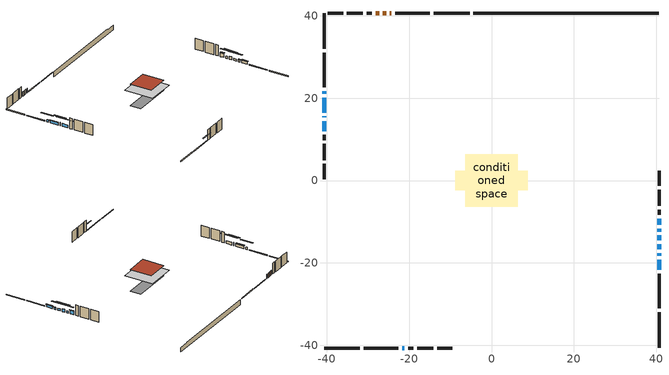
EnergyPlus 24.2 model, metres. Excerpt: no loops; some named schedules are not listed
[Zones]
conditioned space
 floor adiabatic (AdiabaticFloorConstruction): -6.38,-6.38 -6.38,6.38 6.38,6.38 6.38,-6.38 z2.75
 floor foundation (Slab1 construction): -8.85,-2.43 -8.85,2.43 8.85,2.43 8.85,-2.43 z-1.98
 wall outside (RimJoist1 construction): -5.34,40.7 -14.03,40.7 / -40.7,-40.7 -32.01,-40.7 / -40.7,40.7 -40.7,32.01 / 40.7,-40.7 40.7,-32.01 z0.31:0.61
 wall outside (RimJoist2 construction): -14.96,40.7 -23.42,40.7 / -31.08,-40.7 -22.62,-40.7 / -40.7,31.08 -40.7,22.62 / 40.7,-31.08 40.7,-22.62 z0.31:0.61
 wall outside (AdiabaticWallConstruction 1): -24.35,40.7 -24.69,40.7 / -25.62,40.7 -26.38,40.7 / -27.31,40.7 -28.12,40.7 z0.31:2.34
 wall outside (AdiabaticWallConstruction): -40.7,21.69 -40.7,21.08 z0.31:1.33; 40.7,-21.69 40.7,-19.25 z0.31:1.43; 40.7,-18.33 40.7,-17.64 / 40.7,-16.71 40.7,-15.49 / 40.7,-12.42 40.7,-11.73 z0.31:1.23; -40.7,20.15 -40.7,16.5 z0.31:1.45; -40.7,15.57 -40.7,15.36 z0.31:1.94; -21.7,-40.7 -21.18,-40.7 z0.31:0.52; 40.7,-14.56 40.7,-13.34 / -40.7,14.44 -40.7,12 z0.31:1.63; 40.7,-10.8 40.7,-9.27 z0.31:2.04
 wall outside (Wall1 construction): -29.04,40.7 -30.3,40.7 / -20.25,-40.7 -18.99,-40.7 / -40.7,11.07 -40.7,9.81 / 40.7,-8.35 40.7,-7.09 z0.31:5.19
 wall outside (Wall2 construction): -31.23,40.7 -35.13,40.7 / -18.07,-40.7 -14.17,-40.7 / -40.7,8.88 -40.7,4.98 / 40.7,-6.16 40.7,-2.26 z0.31:5.19
 wall outside (Wall3 construction): -36.06,40.7 -39.77,40.7 / -13.24,-40.7 -9.53,-40.7 / -40.7,4.05 -40.7,0.35 / 40.7,-1.33 40.7,2.38 z0.31:5.19
 wall foundation (FoundationWall1 construction): -4.42,40.7,-1.98 -4.42,40.7,0.31 36.18,40.7,0.31 36.18,40.7,-0.05 40.7,40.7,-0.05 40.7,40.7,-1.98
 window (WindowConstruction 8): -40.7,21.69 -40.7,21.08 z0.31:1.32
 window (WindowConstruction 5): 40.7,-21.69 40.7,-19.25 z0.31:1.43
 window (WindowConstruction 6): 40.7,-18.33 40.7,-17.64 z0.31:1.22
 window (WindowConstruction 7): -40.7,20.15 -40.7,16.5 z0.31:1.45
 window (WindowConstruction 9): -40.7,15.57 -40.7,15.36 z0.31:1.93
 window (WindowConstruction 10): -21.69,-40.7 -21.18,-40.7 z0.31:0.51
 window (WindowConstruction): 40.7,-16.71 40.7,-15.49 z0.31:1.22
 window (WindowConstruction 1): 40.7,-14.56 40.7,-13.34 z0.31:1.63
 window (WindowConstruction 2): 40.7,-12.41 40.7,-11.73 z0.31:1.22
 window (WindowConstruction 3): 40.7,-10.8 40.7,-9.28 z0.31:2.04
 window (WindowConstruction 4): -40.7,14.43 -40.7,12 z0.31:1.63
 door (Door): -24.35,40.7 -24.69,40.7 z0.31:2.34
 door (Door 1): -25.62,40.7 -26.38,40.7 z0.31:2.34
 door (Door 2): -27.31,40.7 -28.12,40.7 z0.31:2.34
 ceiling adiabatic (AdiabaticFloorConstruction): 6.38,-6.38 6.38,6.38 -6.38,6.38 -6.38,-6.38 z2.75
 roof outside (Roof1 construction): -4.82,4.82 -4.82,-4.82 4.82,-4.82 4.82,4.82 z5.19
shading: -40.7,18.5 -40.7,24.27 -41.11,24.27 -41.11,18.5 z3.9; 40.7,-19.05 40.7,-21.89 41.11,-21.89 41.11,-19.05 z1.63; 40.7,-17.44 40.7,-18.53 41.11,-18.53 41.11,-17.44 z1.43; -40.7,16.3 -40.7,20.36 -41.11,20.36 -41.11,16.3 z1.65; -40.7,12.78 -40.7,18.15 -41.11,18.15 -41.11,12.78 z4.51; -18.6,-40.7 -24.27,-40.7 -24.27,-41.11 -18.6,-41.11 z3.09; 40.7,-12.91 40.7,-19.29 41.11,-19.29 41.11,-12.91 z3.8; 40.7,-10.76 40.7,-17.14 41.11,-17.14 41.11,-10.76 z4.21; 40.7,-9.15 40.7,-14.99 41.11,-14.99 41.11,-9.15 z3.8; 40.7,-9.07 40.7,-11 41.11,-11 41.11,-9.07 z2.24; -40.7,9.42 -40.7,17.01 -41.11,17.01 -41.11,9.42 z4.21
[Building]
Building 1: Terrain=Suburbs
[Site:Location]
London AP_ON: Latitude {deg}=43.03; Longitude {deg}=-81.15; Time Zone {hr}=-5; Elevation {m}=278; Keep Site Location Information=Yes
[Site:GroundTemperature:Shallow]
3.98693, 1.93205, 1.76749, 2.74264, 6.6573, 10.5537, 13.9317, 16.0716, 16.2534, 14.513, 11.2211, 7.44421
[Site:WaterMainsTemperature]
Calculation Method=Schedule; Temperature Schedule=mains temperature schedule
[Material] Roughness=Rough; Thermal Absorptance=0.9
Name | Thickness {m} | Conductivity {W/m-K} | Density {kg/m3} | Specific Heat {J/kg-K} | Solar Absorptance | Visible Absorptance
asphalt or fiberglass shingles | 0.00635 | 0.162714 | 1121.4 | 1465.45 | 0.4 | 0.4
concrete 4.0 in. | 0.1016 | 1.803125 | 2242.8 | 837.4 | 0.7 | 0.7
concrete 8.0 in. | 0.2032 | 1.803125 | 2242.8 | 837.4 | 0.7 | 0.7
door material | 0.04445 | 0.0639163 | 512.64 | 1214.23 | 0.7 | 0.7
door material 1 | 0.04445 | 0.053851 | 512.64 | 1214.23 | 0.7 | 0.7
door material 2 | 0.04445 | 0.188738 | 512.64 | 1214.23 | 0.7 | 0.7
floor covering | 0.0127 | 0.0433444 | 54.468 | 1339.84 | 0.6 | 0.6
floor rigid ins; wall rigid ins | 0.512978 | 0.029427 | 32.04 | 1214.23 | 0.7 | 0.7
floor stud and cavity | 0.1397 | 1.75129 | 37.0049 | 1207.88 | 0.7 | 0.7
furniture material conditioned space 1 | 0.1524 | 0.115458 | 640.8 | 1214.23 | 0.6 | 0.6
gypsum board | 0.0127 | 0.160291 | 801 | 837.4 | 0.6 | 0.6
osb sheathing 0.5 in. | 0.0127 | 0.115458 | 512.64 | 1214.23 | 0.7 | 0.7
osb sheathing 0.75 in. | 0.01905 | 0.115458 | 512.64 | 1214.23 | 0.7 | 0.7
osb sheathing 2.0 in. | 0.0508 | 0.115458 | 512.64 | 1214.23 | 0.7 | 0.7
rim joist stud and cavity | 0.0508 | 0.0451784 | 125.044 | 1163.47 | 0.6 | 0.6
rim joist stud and cavity 1 | 0.0508 | 0.0381321 | 125.044 | 1163.47 | 0.6 | 0.6
roof rigid ins | 0.103632 | 0.029427 | 32.04 | 1214.23 | 0.7 | 0.7
roof stud and cavity | 0.2032 | 0.801738 | 78.34581 | 1123.46 | 0.7 | 0.7
wall stud and cavity | 0.1397 | 0.0975873 | 139.0536 | 1170.24 | 0.7 | 0.7
wall stud and cavity 1 | 0.1397 | 0.0932297 | 139.0536 | 1170.24 | 0.7 | 0.7
wall stud and cavity 2 | 0.1397 | 0.108982 | 139.0536 | 1170.24 | 0.7 | 0.7
wall stud and cavity 3 | 0.0889 | 0.380278 | 52.3479 | 1209.89 | 0.7 | 0.7
wall stud and cavity 4 | 0.0889 | 0.391764 | 83.0341 | 1211.67 | 0.7 | 0.7
wood siding | 0.0254 | 0.102417 | 544.68 | 1172.36 | 0.4 | 0.4
wood siding 1; wood siding 2; wood siding 3 | 0.0254 | 0.102417 | 544.68 | 1172.36 | 0.7 | 0.7
[WindowMaterial:SimpleGlazingSystem]
Name | U-Factor {W/m2-K} | Solar Heat Gain Coefficient
WindowMaterial | 5.0943 | 0.61
WindowMaterial 1 | 5.26578 | 0.65
WindowMaterial 2 | 4.74567 | 0.54
WindowMaterial 3 | 5.31063 | 0.65
WindowMaterial 4 | 5.184014 | 0.63
WindowMaterial 5 | 5.19196 | 0.63
WindowMaterial 6 | 2.63686 | 0.61
WindowMaterial 7 | 2.62096 | 0.44
WindowMaterial 8 | 4.164813 | 0.45
[Construction]
AdiabaticFloorConstruction: floor stud and cavity, floor rigid ins, osb sheathing 0.75 in., floor covering
AdiabaticWallConstruction: wood siding 2, wall rigid ins, wall stud and cavity 3, gypsum board
AdiabaticWallConstruction 1: wood siding 3, wall rigid ins, wall stud and cavity 3, gypsum board
Door: door material
Door 1: door material 1
Door 2: door material 2
FoundationWall1 construction: concrete 8.0 in.
furniture construction conditioned space 1: furniture material conditioned space 1
PartitionWallConstruction: gypsum board, wall stud and cavity 4, gypsum board
RimJoist1 construction: wood siding 1, osb sheathing 2.0 in., rim joist stud and cavity
RimJoist2 construction: wood siding 1, osb sheathing 2.0 in., rim joist stud and cavity 1
Roof1 construction: asphalt or fiberglass shingles, roof rigid ins, osb sheathing 0.75 in., roof stud and cavity, gypsum board
Slab1 construction: concrete 4.0 in.
Wall1 construction: wood siding, osb sheathing 0.5 in., wall stud and cavity, gypsum board
Wall2 construction: wood siding, osb sheathing 0.5 in., wall stud and cavity 1, gypsum board
Wall3 construction: wood siding, osb sheathing 0.5 in., wall stud and cavity 2, gypsum board
WindowConstruction: WindowMaterial
WindowConstruction 1; WindowConstruction 4: WindowMaterial 1
WindowConstruction 10: WindowMaterial 8
WindowConstruction 2; WindowConstruction 6: WindowMaterial 2
WindowConstruction 3: WindowMaterial 3
WindowConstruction 5: WindowMaterial 4
WindowConstruction 7: WindowMaterial 5
WindowConstruction 8: WindowMaterial 6
WindowConstruction 9: WindowMaterial 7
[Zone]
conditioned space: Multiplier=1; Volume {m3}=632.7; Part of Total Floor Area=Yes
[Space]
conditioned space 1: Zone=conditioned space; Volume {m3}=632.7
[SurfaceProperty:ExposedFoundationPerimeter]
Slab1: Exposed Perimeter Calculation Method=TotalExposedPerimeter; Total Exposed Perimeter {m}=45.111
[InternalMass] Zone or ZoneList=conditioned space; Space or SpaceList=conditioned space 1
Name | Construction | Surface Area {m2}
furniture mass conditioned space 1 | furniture construction conditioned space 1 | 99.4958
partition wall mass | PartitionWallConstruction | 248.74
[Lights]
interior lighting: Zone or ZoneList or Space or SpaceList=conditioned space 1; Schedule=interior lighting schedule; Design Level Calculation Method=LightingLevel; Lighting Level {W}=343.2; Return Air Fraction=0; Fraction Radiant=0.6; Fraction Visible=0.2; Fraction Replaceable=1
[People]
occupants: Zone or ZoneList or Space or SpaceList=conditioned space 1; Number of People Schedule=occupants schedule; Number of People Calculation Method=People; Number of People=3; Fraction Radiant=0.314171; Sensible Heat Fraction=0.56303; Activity Level Schedule=occupants activity schedule; Carbon Dioxide Generation Rate {m3/s-W}=0; Enable ASHRAE 55 Comfort Warnings=No; Mean Radiant Temperature Calculation Type=EnclosureAveraged
[ElectricEquipment] Zone or ZoneList or Space or SpaceList=conditioned space 1; Design Level Calculation Method=EquipmentLevel
Name | Schedule | Design Level {W} | Fraction Latent | Fraction Radiant | Fraction Lost
clothes dryer | clothes dryer schedule | 140.772 | 0.015 | 0.081 | 0.85
clothes washer | clothes washer schedule | 32.1985 | 0.03 | 0.162 | 0.7
cooking range | cooking range schedule | 215.147 | 0.08 | 0.432 | 0.2
dishwasher | dishwasher schedule | 66.8632 | 0.3 | 0.18 | 0.4
fridge | fridge schedule | 72.9452 | 0 | 0.6 | 0
mech vent house fan | mech vent house fan schedule | 0.95 | 0 | 0 | 1
mech vent house fan cfis | mech vent house fan cfis schedule | 0 | 0 | 0 | 0
misc plug loads | misc plug loads schedule | 494.7 | 0.045 | 0.513 | 0.1
whole house fan | Always On Discrete | 0 | 0 | 0 | 1
[OtherEquipment] Zone or ZoneList or Space or SpaceList=conditioned space 1; Design Level Calculation Method=EquipmentLevel
Name | Fuel Type | Schedule | Design Level {W} | Fraction Latent | Fraction Radiant | Fraction Lost
clothes dryer 1 | Electricity | clothes dryer schedule | 0 | 0.015 | 0.081 | 0.85
cooking range 1 | Electricity | cooking range schedule | 0 | 0.08 | 0.432 | 0.2
general water use latent | None | general water use schedule | 62.594 | 1 | 0 | 0
general water use sensible | None | general water use schedule | -61.6891 | 0 | 0.6 | 0
mech vent house fan latent load | None | Always On Discrete | 0 | 1 | 0 | 0
mech vent house fan sensible load | None | Always On Discrete | 0 | 0 | 0 | 0
water heater energy adjustment1 | NaturalGas | Always On Discrete | 0.01 | 0 | 0 | 1
[ZoneInfiltration:DesignFlowRate] Zone or ZoneList or Space or SpaceList=conditioned space 1; Schedule=Always On Discrete; Design Flow Rate Calculation Method=Flow/Zone; Design Flow Rate {m3/s}=0
infil flow; natural vent flow; whole house fan flow
[Foundation:Kiva]
Foundation Kiva 1: Initial Indoor Air Temperature {C}=18; Wall Height Above Grade {m}=0.309982; Wall Depth Below Slab {m}=0.2032
[Foundation:Kiva:Settings]
Soil Conductivity {W/m-K}=0.849921; Soil Density {kg/m3}=1842.3; Soil Specific Heat {J/kg-K}=418.7; Ground Solar Absorptivity=0.9; Ground Thermal Absorptivity=0.9; Ground Surface Roughness {m}=0.03; Far-Field Width {m}=40; Deep-Ground Boundary Condition=ZeroFlux; Deep-Ground Depth {m}=40; Minimum Cell Dimension {m}=0.2; Maximum Cell Growth Coefficient=3; Simulation Timestep=Timestep
[Exterior:Lights]
exterior lighting: Schedule=exterior lighting schedule; Design Level {W}=75.6
[Schedule:Day:Interval]
interior lighting schedule day: No, 01:00, 0.108182, 04:00, 0.0901515, 05:00, 0.0991667, 06:00, 0.162273, 07:00, 0.270455, 08:00, 0.342576, 10:00, 0.369621, 11:00, 0.351591, 12:00, 0.333561, 13:00, 0.324545, 14:00, 0.31553, 15:00, 0.333561, 16:00, 0.369621, 17:00, 0.450758, 18:00, 0.585985, 19:00, 0.775303, 20:00, 0.955606, 21:00, 0.991667, 22:00, 0.712197, 23:00, 0.360606, 24:00, 0.162273
interior lighting schedule day 1: No, 01:00, 0.100909, 04:00, 0.0840909, 05:00, 0.0925, 06:00, 0.151364, 07:00, 0.252273, 08:00, 0.319545, 10:00, 0.344773, 11:00, 0.327955, 12:00, 0.311136, 13:00, 0.302727, 14:00, 0.294318, 15:00, 0.311136, 16:00, 0.344773, 17:00, 0.420455, 18:00, 0.546591, 19:00, 0.723182, 20:00, 0.891364, 21:00, 0.925, 22:00, 0.664318, 23:00, 0.336364, 24:00, 0.151364
interior lighting schedule day 2: No, 01:00, 0.0927273, 04:00, 0.0772727, 05:00, 0.085, 06:00, 0.139091, 07:00, 0.231818, 08:00, 0.293636, 10:00, 0.316818, 11:00, 0.301364, 12:00, 0.285909, 13:00, 0.278182, 14:00, 0.270455, 15:00, 0.285909, 16:00, 0.316818, 17:00, 0.386364, 18:00, 0.502273, 19:00, 0.664545, 20:00, 0.819091, 21:00, 0.85, 22:00, 0.610455, 23:00, 0.309091, 24:00, 0.139091
interior lighting schedule default day: No, 24:00, 0
[Schedule:Week:Daily]
interior lighting schedule Week Rule - Jan1-Jan27: interior lighting schedule day, interior lighting schedule day, interior lighting schedule day, interior lighting schedule day, interior lighting schedule day, interior lighting schedule day, interior lighting schedule day, interior lighting schedule default day, interior lighting schedule default day, interior lighting schedule default day, interior lighting schedule default day, interior lighting schedule default day
interior lighting schedule Week Rule - Jan28-Feb3: interior lighting schedule day, interior lighting schedule day, interior lighting schedule day, interior lighting schedule day, interior lighting schedule day 1, interior lighting schedule day 1, interior lighting schedule day 1, interior lighting schedule default day, interior lighting schedule default day, interior lighting schedule default day, interior lighting schedule default day, interior lighting schedule default day
interior lighting schedule Week Rule - Feb4-Feb24: interior lighting schedule day 1, interior lighting schedule day 1, interior lighting schedule day 1, interior lighting schedule day 1, interior lighting schedule day 1, interior lighting schedule day 1, interior lighting schedule day 1, interior lighting schedule default day, interior lighting schedule default day, interior lighting schedule default day, interior lighting schedule default day, interior lighting schedule default day
interior lighting schedule Week Rule - Feb25-Mar3: interior lighting schedule day 1, interior lighting schedule day 1, interior lighting schedule day 1, interior lighting schedule day 1, interior lighting schedule day 2, interior lighting schedule day 2, interior lighting schedule day 2, interior lighting schedule default day, interior lighting schedule default day, interior lighting schedule default day, interior lighting schedule default day, interior lighting schedule default day
interior lighting schedule Week Rule - Mar4-Mar31: interior lighting schedule day 2, interior lighting schedule day 2, interior lighting schedule day 2, interior lighting schedule day 2, interior lighting schedule day 2, interior lighting schedule day 2, interior lighting schedule day 2, interior lighting schedule default day, interior lighting schedule default day, interior lighting schedule default day, interior lighting schedule default day, interior lighting schedule default day
interior lighting schedule Week Rule - Apr1-Apr28: interior lighting schedule day 3, interior lighting schedule day 3, interior lighting schedule day 3, interior lighting schedule day 3, interior lighting schedule day 3, interior lighting schedule day 3, interior lighting schedule day 3, interior lighting schedule default day, interior lighting schedule default day, interior lighting schedule default day, interior lighting schedule default day, interior lighting schedule default day
interior lighting schedule Week Rule - Apr29-May5: interior lighting schedule day 3, interior lighting schedule day 3, interior lighting schedule day 4, interior lighting schedule day 4, interior lighting schedule day 4, interior lighting schedule day 4, interior lighting schedule day 4, interior lighting schedule default day, interior lighting schedule default day, interior lighting schedule default day, interior lighting schedule default day, interior lighting schedule default day
interior lighting schedule Week Rule - May6-May26: interior lighting schedule day 4, interior lighting schedule day 4, interior lighting schedule day 4, interior lighting schedule day 4, interior lighting schedule day 4, interior lighting schedule day 4, interior lighting schedule day 4, interior lighting schedule default day, interior lighting schedule default day, interior lighting schedule default day, interior lighting schedule default day, interior lighting schedule default day
interior lighting schedule Week Rule - May27-Jun2: interior lighting schedule day 4, interior lighting schedule day 4, interior lighting schedule day 4, interior lighting schedule day 4, interior lighting schedule day 4, interior lighting schedule day 5, interior lighting schedule day 5, interior lighting schedule default day, interior lighting schedule default day, interior lighting schedule default day, interior lighting schedule default day, interior lighting schedule default day
interior lighting schedule Week Rule - Jun3-Jun30: interior lighting schedule day 5, interior lighting schedule day 5, interior lighting schedule day 5, interior lighting schedule day 5, interior lighting schedule day 5, interior lighting schedule day 5, interior lighting schedule day 5, interior lighting schedule default day, interior lighting schedule default day, interior lighting schedule default day, interior lighting schedule default day, interior lighting schedule default day
interior lighting schedule Week Rule - Jul1-Jul28: interior lighting schedule day 6, interior lighting schedule day 6, interior lighting schedule day 6, interior lighting schedule day 6, interior lighting schedule day 6, interior lighting schedule day 6, interior lighting schedule day 6, interior lighting schedule default day, interior lighting schedule default day, interior lighting schedule default day, interior lighting schedule default day, interior lighting schedule default day
interior lighting schedule Week Rule - Jul29-Aug4: interior lighting schedule day 6, interior lighting schedule day 6, interior lighting schedule day 6, interior lighting schedule day 7, interior lighting schedule day 7, interior lighting schedule day 7, interior lighting schedule day 7, interior lighting schedule default day, interior lighting schedule default day, interior lighting schedule default day, interior lighting schedule default day, interior lighting schedule default day
interior lighting schedule Week Rule - Aug5-Aug25: interior lighting schedule day 7, interior lighting schedule day 7, interior lighting schedule day 7, interior lighting schedule day 7, interior lighting schedule day 7, interior lighting schedule day 7, interior lighting schedule day 7, interior lighting schedule default day, interior lighting schedule default day, interior lighting schedule default day, interior lighting schedule default day, interior lighting schedule default day
interior lighting schedule Week Rule - Aug26-Sep1: interior lighting schedule day 7, interior lighting schedule day 7, interior lighting schedule day 7, interior lighting schedule day 7, interior lighting schedule day 7, interior lighting schedule day 7, interior lighting schedule day 8, interior lighting schedule default day, interior lighting schedule default day, interior lighting schedule default day, interior lighting schedule default day, interior lighting schedule default day
interior lighting schedule Week Rule - Sep2-Sep29: interior lighting schedule day 8, interior lighting schedule day 8, interior lighting schedule day 8, interior lighting schedule day 8, interior lighting schedule day 8, interior lighting schedule day 8, interior lighting schedule day 8, interior lighting schedule default day, interior lighting schedule default day, interior lighting schedule default day, interior lighting schedule default day, interior lighting schedule default day
interior lighting schedule Week Rule - Sep30-Oct6: interior lighting schedule day 8, interior lighting schedule day 9, interior lighting schedule day 9, interior lighting schedule day 9, interior lighting schedule day 9, interior lighting schedule day 9, interior lighting schedule day 9, interior lighting schedule default day, interior lighting schedule default day, interior lighting schedule default day, interior lighting schedule default day, interior lighting schedule default day
interior lighting schedule Week Rule - Oct7-Oct27: interior lighting schedule day 9, interior lighting schedule day 9, interior lighting schedule day 9, interior lighting schedule day 9, interior lighting schedule day 9, interior lighting schedule day 9, interior lighting schedule day 9, interior lighting schedule default day, interior lighting schedule default day, interior lighting schedule default day, interior lighting schedule default day, interior lighting schedule default day
interior lighting schedule Week Rule - Oct28-Nov3: interior lighting schedule day 9, interior lighting schedule day 9, interior lighting schedule day 9, interior lighting schedule day 9, interior lighting schedule day 10, interior lighting schedule day 10, interior lighting schedule day 10, interior lighting schedule default day, interior lighting schedule default day, interior lighting schedule default day, interior lighting schedule default day, interior lighting schedule default day
interior lighting schedule Week Rule - Nov4-Nov24: interior lighting schedule day 10, interior lighting schedule day 10, interior lighting schedule day 10, interior lighting schedule day 10, interior lighting schedule day 10, interior lighting schedule day 10, interior lighting schedule day 10, interior lighting schedule default day, interior lighting schedule default day, interior lighting schedule default day, interior lighting schedule default day, interior lighting schedule default day
interior lighting schedule Week Rule - Nov25-Dec1: interior lighting schedule day 10, interior lighting schedule day 10, interior lighting schedule day 10, interior lighting schedule day 10, interior lighting schedule day 10, interior lighting schedule day 10, interior lighting schedule day 11, interior lighting schedule default day, interior lighting schedule default day, interior lighting schedule default day, interior lighting schedule default day, interior lighting schedule default day
interior lighting schedule Week Rule - Dec2-Dec31: interior lighting schedule day 11, interior lighting schedule day 11, interior lighting schedule day 11, interior lighting schedule day 11, interior lighting schedule day 11, interior lighting schedule day 11, interior lighting schedule day 11, interior lighting schedule default day, interior lighting schedule default day, interior lighting schedule default day, interior lighting schedule default day, interior lighting schedule default day
occupants schedule Week Rule - Jan1-Dec31: occupants schedule day, occupants schedule day, occupants schedule day, occupants schedule day, occupants schedule day, occupants schedule day, occupants schedule day, occupants schedule default day, occupants schedule default day, occupants schedule default day, occupants schedule default day, occupants schedule default day
clothes dryer schedule Week Rule - Jan1-Dec31: clothes dryer schedule day, clothes dryer schedule day, clothes dryer schedule day, clothes dryer schedule day, clothes dryer schedule day, clothes dryer schedule day, clothes dryer schedule day, clothes dryer schedule default day, clothes dryer schedule default day, clothes dryer schedule default day, clothes dryer schedule default day, clothes dryer schedule default day
clothes washer schedule Week Rule - Jan1-Dec31: clothes washer schedule day, clothes washer schedule day, clothes washer schedule day, clothes washer schedule day, clothes washer schedule day, clothes washer schedule day, clothes washer schedule day, clothes washer schedule default day, clothes washer schedule default day, clothes washer schedule default day, clothes washer schedule default day, clothes washer schedule default day
cooking range schedule Week Rule - Jan1-Dec31: cooking range schedule day, cooking range schedule day, cooking range schedule day, cooking range schedule day, cooking range schedule day, cooking range schedule day, cooking range schedule day, cooking range schedule default day, cooking range schedule default day, cooking range schedule default day, cooking range schedule default day, cooking range schedule default day
dishwasher schedule Week Rule - Jan1-Dec31: dishwasher schedule day, dishwasher schedule day, dishwasher schedule day, dishwasher schedule day, dishwasher schedule day, dishwasher schedule day, dishwasher schedule day, dishwasher schedule default day, dishwasher schedule default day, dishwasher schedule default day, dishwasher schedule default day, dishwasher schedule default day
misc plug loads schedule Week Rule - Jan1-Dec31: misc plug loads schedule day, misc plug loads schedule day, misc plug loads schedule day, misc plug loads schedule day, misc plug loads schedule day, misc plug loads schedule day, misc plug loads schedule day, misc plug loads schedule default day, misc plug loads schedule default day, misc plug loads schedule default day, misc plug loads schedule default day, misc plug loads schedule default day
general water use schedule Week Rule - Jan1-Dec31: general water use schedule day, general water use schedule day, general water use schedule day, general water use schedule day, general water use schedule day, general water use schedule day, general water use schedule day, general water use schedule default day, general water use schedule default day, general water use schedule default day, general water use schedule default day, general water use schedule default day
exterior lighting schedule Week Rule - Jan1-Jan27: exterior lighting schedule day, exterior lighting schedule day, exterior lighting schedule day, exterior lighting schedule day, exterior lighting schedule day, exterior lighting schedule day, exterior lighting schedule day, exterior lighting schedule default day, exterior lighting schedule default day, exterior lighting schedule default day, exterior lighting schedule default day, exterior lighting schedule default day
exterior lighting schedule Week Rule - Jan28-Feb3: exterior lighting schedule day, exterior lighting schedule day, exterior lighting schedule day, exterior lighting schedule day, exterior lighting schedule day 1, exterior lighting schedule day 1, exterior lighting schedule day 1, exterior lighting schedule default day, exterior lighting schedule default day, exterior lighting schedule default day, exterior lighting schedule default day, exterior lighting schedule default day
exterior lighting schedule Week Rule - Feb4-Feb24: exterior lighting schedule day 1, exterior lighting schedule day 1, exterior lighting schedule day 1, exterior lighting schedule day 1, exterior lighting schedule day 1, exterior lighting schedule day 1, exterior lighting schedule day 1, exterior lighting schedule default day, exterior lighting schedule default day, exterior lighting schedule default day, exterior lighting schedule default day, exterior lighting schedule default day
exterior lighting schedule Week Rule - Feb25-Mar3: exterior lighting schedule day 1, exterior lighting schedule day 1, exterior lighting schedule day 1, exterior lighting schedule day 1, exterior lighting schedule day 2, exterior lighting schedule day 2, exterior lighting schedule day 2, exterior lighting schedule default day, exterior lighting schedule default day, exterior lighting schedule default day, exterior lighting schedule default day, exterior lighting schedule default day
exterior lighting schedule Week Rule - Mar4-Mar31: exterior lighting schedule day 2, exterior lighting schedule day 2, exterior lighting schedule day 2, exterior lighting schedule day 2, exterior lighting schedule day 2, exterior lighting schedule day 2, exterior lighting schedule day 2, exterior lighting schedule default day, exterior lighting schedule default day, exterior lighting schedule default day, exterior lighting schedule default day, exterior lighting schedule default day
exterior lighting schedule Week Rule - Apr1-Apr28: exterior lighting schedule day 3, exterior lighting schedule day 3, exterior lighting schedule day 3, exterior lighting schedule day 3, exterior lighting schedule day 3, exterior lighting schedule day 3, exterior lighting schedule day 3, exterior lighting schedule default day, exterior lighting schedule default day, exterior lighting schedule default day, exterior lighting schedule default day, exterior lighting schedule default day
exterior lighting schedule Week Rule - Apr29-May5: exterior lighting schedule day 3, exterior lighting schedule day 3, exterior lighting schedule day 4, exterior lighting schedule day 4, exterior lighting schedule day 4, exterior lighting schedule day 4, exterior lighting schedule day 4, exterior lighting schedule default day, exterior lighting schedule default day, exterior lighting schedule default day, exterior lighting schedule default day, exterior lighting schedule default day
exterior lighting schedule Week Rule - May6-May26: exterior lighting schedule day 4, exterior lighting schedule day 4, exterior lighting schedule day 4, exterior lighting schedule day 4, exterior lighting schedule day 4, exterior lighting schedule day 4, exterior lighting schedule day 4, exterior lighting schedule default day, exterior lighting schedule default day, exterior lighting schedule default day, exterior lighting schedule default day, exterior lighting schedule default day
exterior lighting schedule Week Rule - May27-Jun2: exterior lighting schedule day 4, exterior lighting schedule day 4, exterior lighting schedule day 4, exterior lighting schedule day 4, exterior lighting schedule day 4, exterior lighting schedule day 5, exterior lighting schedule day 5, exterior lighting schedule default day, exterior lighting schedule default day, exterior lighting schedule default day, exterior lighting schedule default day, exterior lighting schedule default day
exterior lighting schedule Week Rule - Jun3-Jun30: exterior lighting schedule day 5, exterior lighting schedule day 5, exterior lighting schedule day 5, exterior lighting schedule day 5, exterior lighting schedule day 5, exterior lighting schedule day 5, exterior lighting schedule day 5, exterior lighting schedule default day, exterior lighting schedule default day, exterior lighting schedule default day, exterior lighting schedule default day, exterior lighting schedule default day
exterior lighting schedule Week Rule - Jul1-Jul28: exterior lighting schedule day 6, exterior lighting schedule day 6, exterior lighting schedule day 6, exterior lighting schedule day 6, exterior lighting schedule day 6, exterior lighting schedule day 6, exterior lighting schedule day 6, exterior lighting schedule default day, exterior lighting schedule default day, exterior lighting schedule default day, exterior lighting schedule default day, exterior lighting schedule default day
exterior lighting schedule Week Rule - Jul29-Aug4: exterior lighting schedule day 6, exterior lighting schedule day 6, exterior lighting schedule day 6, exterior lighting schedule day 7, exterior lighting schedule day 7, exterior lighting schedule day 7, exterior lighting schedule day 7, exterior lighting schedule default day, exterior lighting schedule default day, exterior lighting schedule default day, exterior lighting schedule default day, exterior lighting schedule default day
exterior lighting schedule Week Rule - Aug5-Aug25: exterior lighting schedule day 7, exterior lighting schedule day 7, exterior lighting schedule day 7, exterior lighting schedule day 7, exterior lighting schedule day 7, exterior lighting schedule day 7, exterior lighting schedule day 7, exterior lighting schedule default day, exterior lighting schedule default day, exterior lighting schedule default day, exterior lighting schedule default day, exterior lighting schedule default day
exterior lighting schedule Week Rule - Aug26-Sep1: exterior lighting schedule day 7, exterior lighting schedule day 7, exterior lighting schedule day 7, exterior lighting schedule day 7, exterior lighting schedule day 7, exterior lighting schedule day 7, exterior lighting schedule day 8, exterior lighting schedule default day, exterior lighting schedule default day, exterior lighting schedule default day, exterior lighting schedule default day, exterior lighting schedule default day
exterior lighting schedule Week Rule - Sep2-Sep29: exterior lighting schedule day 8, exterior lighting schedule day 8, exterior lighting schedule day 8, exterior lighting schedule day 8, exterior lighting schedule day 8, exterior lighting schedule day 8, exterior lighting schedule day 8, exterior lighting schedule default day, exterior lighting schedule default day, exterior lighting schedule default day, exterior lighting schedule default day, exterior lighting schedule default day
exterior lighting schedule Week Rule - Sep30-Oct6: exterior lighting schedule day 8, exterior lighting schedule day 9, exterior lighting schedule day 9, exterior lighting schedule day 9, exterior lighting schedule day 9, exterior lighting schedule day 9, exterior lighting schedule day 9, exterior lighting schedule default day, exterior lighting schedule default day, exterior lighting schedule default day, exterior lighting schedule default day, exterior lighting schedule default day
exterior lighting schedule Week Rule - Oct7-Oct27: exterior lighting schedule day 9, exterior lighting schedule day 9, exterior lighting schedule day 9, exterior lighting schedule day 9, exterior lighting schedule day 9, exterior lighting schedule day 9, exterior lighting schedule day 9, exterior lighting schedule default day, exterior lighting schedule default day, exterior lighting schedule default day, exterior lighting schedule default day, exterior lighting schedule default day
exterior lighting schedule Week Rule - Oct28-Nov3: exterior lighting schedule day 9, exterior lighting schedule day 9, exterior lighting schedule day 9, exterior lighting schedule day 9, exterior lighting schedule day 10, exterior lighting schedule day 10, exterior lighting schedule day 10, exterior lighting schedule default day, exterior lighting schedule default day, exterior lighting schedule default day, exterior lighting schedule default day, exterior lighting schedule default day
exterior lighting schedule Week Rule - Nov4-Nov24: exterior lighting schedule day 10, exterior lighting schedule day 10, exterior lighting schedule day 10, exterior lighting schedule day 10, exterior lighting schedule day 10, exterior lighting schedule day 10, exterior lighting schedule day 10, exterior lighting schedule default day, exterior lighting schedule default day, exterior lighting schedule default day, exterior lighting schedule default day, exterior lighting schedule default day
exterior lighting schedule Week Rule - Nov25-Dec1: exterior lighting schedule day 10, exterior lighting schedule day 10, exterior lighting schedule day 10, exterior lighting schedule day 10, exterior lighting schedule day 10, exterior lighting schedule day 10, exterior lighting schedule day 11, exterior lighting schedule default day, exterior lighting schedule default day, exterior lighting schedule default day, exterior lighting schedule default day, exterior lighting schedule default day
exterior lighting schedule Week Rule - Dec2-Dec31: exterior lighting schedule day 11, exterior lighting schedule day 11, exterior lighting schedule day 11, exterior lighting schedule day 11, exterior lighting schedule day 11, exterior lighting schedule day 11, exterior lighting schedule day 11, exterior lighting schedule default day, exterior lighting schedule default day, exterior lighting schedule default day, exterior lighting schedule default day, exterior lighting schedule default day
[Schedule:Year]
interior lighting schedule: interior lighting schedule Week Rule - Jan1-Jan27, 1, 1, 1, 27, interior lighting schedule Week Rule - Jan28-Feb3, 1, 28, 2, 3, interior lighting schedule Week Rule - Feb4-Feb24, 2, 4, 2, 24, interior lighting schedule Week Rule - Feb25-Mar3, 2, 25, 3, 3, interior lighting schedule Week Rule - Mar4-Mar31, 3, 4, 3, 31, interior lighting schedule Week Rule - Apr1-Apr28, 4, 1, 4, 28, interior lighting schedule Week Rule - Apr29-May5, 4, 29, 5, 5, interior lighting schedule Week Rule - May6-May26, 5, 6, 5, 26, interior lighting schedule Week Rule - May27-Jun2, 5, 27, 6, 2, interior lighting schedule Week Rule - Jun3-Jun30, 6, 3, 6, 30, interior lighting schedule Week Rule - Jul1-Jul28, 7, 1, 7, 28, interior lighting schedule Week Rule - Jul29-Aug4, 7, 29, 8, 4, interior lighting schedule Week Rule - Aug5-Aug25, 8, 5, 8, 25, interior lighting schedule Week Rule - Aug26-Sep1, 8, 26, 9, 1, interior lighting schedule Week Rule - Sep2-Sep29, 9, 2, 9, 29, interior lighting schedule Week Rule - Sep30-Oct6, 9, 30, 10, 6, interior lighting schedule Week Rule - Oct7-Oct27, 10, 7, 10, 27, interior lighting schedule Week Rule - Oct28-Nov3, 10, 28, 11, 3, interior lighting schedule Week Rule - Nov4-Nov24, 11, 4, 11, 24, interior lighting schedule Week Rule - Nov25-Dec1, 11, 25, 12, 1, interior lighting schedule Week Rule - Dec2-Dec31, 12, 2, 12, 31
occupants schedule: occupants schedule Week Rule - Jan1-Dec31, 1, 1, 12, 31
clothes dryer schedule: clothes dryer schedule Week Rule - Jan1-Dec31, 1, 1, 12, 31
clothes washer schedule: clothes washer schedule Week Rule - Jan1-Dec31, 1, 1, 12, 31
cooking range schedule: cooking range schedule Week Rule - Jan1-Dec31, 1, 1, 12, 31
dishwasher schedule: dishwasher schedule Week Rule - Jan1-Dec31, 1, 1, 12, 31
misc plug loads schedule: misc plug loads schedule Week Rule - Jan1-Dec31, 1, 1, 12, 31
general water use schedule: general water use schedule Week Rule - Jan1-Dec31, 1, 1, 12, 31
exterior lighting schedule: exterior lighting schedule Week Rule - Jan1-Jan27, 1, 1, 1, 27, exterior lighting schedule Week Rule - Jan28-Feb3, 1, 28, 2, 3, exterior lighting schedule Week Rule - Feb4-Feb24, 2, 4, 2, 24, exterior lighting schedule Week Rule - Feb25-Mar3, 2, 25, 3, 3, exterior lighting schedule Week Rule - Mar4-Mar31, 3, 4, 3, 31, exterior lighting schedule Week Rule - Apr1-Apr28, 4, 1, 4, 28, exterior lighting schedule Week Rule - Apr29-May5, 4, 29, 5, 5, exterior lighting schedule Week Rule - May6-May26, 5, 6, 5, 26, exterior lighting schedule Week Rule - May27-Jun2, 5, 27, 6, 2, exterior lighting schedule Week Rule - Jun3-Jun30, 6, 3, 6, 30, exterior lighting schedule Week Rule - Jul1-Jul28, 7, 1, 7, 28, exterior lighting schedule Week Rule - Jul29-Aug4, 7, 29, 8, 4, exterior lighting schedule Week Rule - Aug5-Aug25, 8, 5, 8, 25, exterior lighting schedule Week Rule - Aug26-Sep1, 8, 26, 9, 1, exterior lighting schedule Week Rule - Sep2-Sep29, 9, 2, 9, 29, exterior lighting schedule Week Rule - Sep30-Oct6, 9, 30, 10, 6, exterior lighting schedule Week Rule - Oct7-Oct27, 10, 7, 10, 27, exterior lighting schedule Week Rule - Oct28-Nov3, 10, 28, 11, 3, exterior lighting schedule Week Rule - Nov4-Nov24, 11, 4, 11, 24, exterior lighting schedule Week Rule - Nov25-Dec1, 11, 25, 12, 1, exterior lighting schedule Week Rule - Dec2-Dec31, 12, 2, 12, 31
[Schedule:Constant]
Name | Hourly Value
occupants activity schedule | 117.228
fridge schedule | 0
mech vent house fan schedule; mech vent house fan cfis schedule; Always On Discrete | 1
[Schedule:Compact]
mains temperature schedule: Through: 01/01, For: AllDays, Until: 24:00, 7.96722, Through: 01/02, For: AllDays, Until: 24:00, 7.89722, Through: 01/03, For: AllDays, Until: 24:00, 7.82778, Through: 01/04, For: AllDays, Until: 24:00, 7.76, Through: 01/05, For: AllDays, Until: 24:00, 7.69333, Through: 01/06, For: AllDays, Until: 24:00, 7.62778, Through: 01/07, For: AllDays, Until: 24:00, 7.56389, Through: 01/08, For: AllDays, Until: 24:00, 7.50167, Through: 01/09, For: AllDays, Until: 24:00, 7.44056, Through: 01/10, For: AllDays, Until: 24:00, 7.38056, Through: 01/11, For: AllDays, Until: 24:00, 7.32222, Through: 01/12, For: AllDays, Until: 24:00, 7.26556, Through: 01/13, For: AllDays, Until: 24:00, 7.21, Through: 01/14, For: AllDays, Until: 24:00, 7.15556, Through: 01/15, For: AllDays, Until: 24:00, 7.10333, Through: 01/16, For: AllDays, Until: 24:00, 7.05222, Through: 01/17, For: AllDays, Until: 24:00, 7.00278, Through: 01/18, For: AllDays, Until: 24:00, 6.955, Through: 01/19, For: AllDays, Until: 24:00, 6.90833, Through: 01/20, For: AllDays, Until: 24:00, 6.86389, Through: 01/21, For: AllDays, Until: 24:00, 6.82056, Through: 01/22, For: AllDays, Until: 24:00, 6.77889, Through: 01/23, For: AllDays, Until: 24:00, 6.73889, Through: 01/24, For: AllDays, Until: 24:00, 6.7, Through: 01/25, For: AllDays, Until: 24:00, 6.66333, Through: 01/26, For: AllDays, Until: 24:00, 6.62833, Through: 01/27, For: AllDays, Until: 24:00, 6.59444, Through: 01/28, For: AllDays, Until: 24:00, 6.56278, Through: 01/29, For: AllDays, Until: 24:00, 6.53222, Through: 01/30, For: AllDays, Until: 24:00, 6.50389, Through: 01/31, For: AllDays, Until: 24:00, 6.47722, Through: 02/01, For: AllDays, Until: 24:00, 6.45167, Through: 02/02, For: AllDays, Until: 24:00, 6.42833, Through: 02/03, For: AllDays, Until: 24:00, 6.40667, Through: 02/04, For: AllDays, Until: 24:00, 6.38611, Through: 02/05, For: AllDays, Until: 24:00, 6.36778, Through: 02/06, For: AllDays, Until: 24:00, 6.35111, Through: 02/07, For: AllDays, Until: 24:00, 6.33611, Through: 02/08, For: AllDays, Until: 24:00, 6.32333, Through: 02/09, For: AllDays, Until: 24:00, 6.31167, Through: 02/10, For: AllDays, Until: 24:00, 6.30222, Through: 02/11, For: AllDays, Until: 24:00, 6.29389, Through: 02/12, For: AllDays, Until: 24:00, 6.28778, Through: 02/13, For: AllDays, Until: 24:00, 6.28333, Through: 02/14, For: AllDays, Until: 24:00, 6.28056, Through: 02/15, For: AllDays, Until: 24:00, 6.27944, Through: 02/16, For: AllDays, Until: 24:00, 6.28, Through: 02/17, For: AllDays, Until: 24:00, 6.28278, Through: 02/18, For: AllDays, Until: 24:00, 6.28722, Through: 02/19, For: AllDays, Until: 24:00, 6.29278, Through: 02/20, For: AllDays, Until: 24:00, 6.30056, Through: 02/21, For: AllDays, Until: 24:00, 6.31, Through: 02/22, For: AllDays, Until: 24:00, 6.32111, Through: 02/23, For: AllDays, Until: 24:00, 6.33444, Through: 02/24, For: AllDays, Until: 24:00, 6.34889, Through: 02/25, For: AllDays, Until: 24:00, 6.36556, Through: 02/26, For: AllDays, Until: 24:00, 6.38333, Through: 02/27, For: AllDays, Until: 24:00, 6.40333, Through: 02/28, For: AllDays, Until: 24:00, 6.425, Through: 03/01, For: AllDays, Until: 24:00, 6.44833, Through: 03/02, For: AllDays, Until: 24:00, 6.47278, Through: 03/03, For: AllDays, Until: 24:00, 6.49944, Through: 03/04, For: AllDays, Until: 24:00, 6.52778, Through: 03/05, For: AllDays, Until: 24:00, 6.55778, Through: 03/06, For: AllDays, Until: 24:00, 6.58944, Through: 03/07, For: AllDays, Until: 24:00, 6.62278, Through: 03/08, For: AllDays, Until: 24:00, 6.65778, Through: 03/09, For: AllDays, Until: 24:00, 6.69444, Through: 03/10, For: AllDays, Until: 24:00, 6.73278, Through: 03/11, For: AllDays, Until: 24:00, 6.77278, Through: 03/12, For: AllDays, Until: 24:00, 6.81389, Through: 03/13, For: AllDays, Until: 24:00, 6.85722, Through: 03/14, For: AllDays, Until: 24:00, 6.90167, Through: 03/15, For: AllDays, Until: 24:00, 6.94778, Through: 03/16, For: AllDays, Until: 24:00, 6.99556, Through: 03/17, For: AllDays, Until: 24:00, 7.045, Through: 03/18, For: AllDays, Until: 24:00, 7.09556, Through: 03/19, For: AllDays, Until: 24:00, 7.14778, Through: 03/20, For: AllDays, Until: 24:00, 7.20167, Through: 03/21, For: AllDays, Until: 24:00, 7.25667, Through: 03/22, For: AllDays, Until: 24:00, 7.31333, Through: 03/23, For: AllDays, Until: 24:00, 7.37167, Through: 03/24, For: AllDays, Until: 24:00, 7.43111, Through: 03/25, For: AllDays, Until: 24:00, 7.49222, Through: 03/26, For: AllDays, Until: 24:00, 7.55444, Through: 03/27, For: AllDays, Until: 24:00, 7.61833, Through: 03/28, For: AllDays, Until: 24:00, 7.68333, Through: 03/29, For: AllDays, Until: 24:00, 7.74944, Through: 03/30, For: AllDays, Until: 24:00, 7.81722, Through: 03/31, For: AllDays, Until: 24:00, 7.88667, Through: 04/01, For: AllDays, Until: 24:00, 7.95667, Through: 04/02, For: AllDays, Until: 24:00, 8.02833, Through: 04/03, For: AllDays, Until: 24:00, 8.10111, Through: 04/04, For: AllDays, Until: 24:00, 8.175, Through: 04/05, For: AllDays, Until: 24:00, 8.25, Through: 04/06, For: AllDays, Until: 24:00, 8.32667, Through: 04/07, For: AllDays, Until: 24:00, 8.40389, Through: 04/08, For: AllDays, Until: 24:00, 8.48278, Through: 04/09, For: AllDays, Until: 24:00, 8.56222, Through: 04/10, For: AllDays, Until: 24:00, 8.64278, Through: 04/11, For: AllDays, Until: 24:00, 8.725, Through: 04/12, For: AllDays, Until: 24:00, 8.80778, Through: 04/13, For: AllDays, Until: 24:00, 8.89167, Through: 04/14, For: AllDays, Until: 24:00, 8.97611, Through: 04/15, For: AllDays, Until: 24:00, 9.06167, Through: 04/16, For: AllDays, Until: 24:00, 9.14833, Through: 04/17, For: AllDays, Until: 24:00, 9.23611, Through: 04/18, For: AllDays, Until: 24:00, 9.32444, Through: 04/19, For: AllDays, Until: 24:00, 9.41389, Through: 04/20, For: AllDays, Until: 24:00, 9.50389, Through: 04/21, For: AllDays, Until: 24:00, 9.595, Through: 04/22, For: AllDays, Until: 24:00, 9.68667, Through: 04/23, For: AllDays, Until: 24:00, 9.77889, Through: 04/24, For: AllDays, Until: 24:00, 9.87222, Through: 04/25, For: AllDays, Until: 24:00, 9.96556, Through: 04/26, For: AllDays, Until: 24:00, 10.06, Through: 04/27, For: AllDays, Until: 24:00, 10.1556, Through: 04/28, For: AllDays, Until: 24:00, 10.2511, Through: 04/29, For: AllDays, Until: 24:00, 10.3472, Through: 04/30, For: AllDays, Until: 24:00, 10.4439, Through: 05/01, For: AllDays, Until: 24:00, 10.5411, Through: 05/02, For: AllDays, Until: 24:00, 10.6389, Through: 05/03, For: AllDays, Until: 24:00, 10.7372, Through: 05/04, For: AllDays, Until: 24:00, 10.8361, Through: 05/05, For: AllDays, Until: 24:00, 10.935, Through: 05/06, For: AllDays, Until: 24:00, 11.0344, Through: 05/07, For: AllDays, Until: 24:00, 11.1344, Through: 05/08, For: AllDays, Until: 24:00, 11.2344, Through: 05/09, For: AllDays, Until: 24:00, 11.335, Through: 05/10, For: AllDays, Until: 24:00, 11.4356, Through: 05/11, For: AllDays, Until: 24:00, 11.5361, Through: 05/12, For: AllDays, Until: 24:00, 11.6372, Through: 05/13, For: AllDays, Until: 24:00, 11.7383, Through: 05/14, For: AllDays, Until: 24:00, 11.84, Through: 05/15, For: AllDays, Until: 24:00, 11.9411, Through: 05/16, For: AllDays, Until: 24:00, 12.0428, Through: 05/17, For: AllDays, Until: 24:00, 12.1444, Through: 05/18, For: AllDays, Until: 24:00, 12.2456, Through: 05/19, For: AllDays, Until: 24:00, 12.3472, Through: 05/20, For: AllDays, Until: 24:00, 12.4489, Through: 05/21, For: AllDays, Until: 24:00, 12.55, Through: 05/22, For: AllDays, Until: 24:00, 12.6517, Through: 05/23, For: AllDays, Until: 24:00, 12.7528, Through: 05/24, For: AllDays, Until: 24:00, 12.8533, Through: 05/25, For: AllDays, Until: 24:00, 12.9544, Through: 05/26, For: AllDays, Until: 24:00, 13.055, Through: 05/27, For: AllDays, Until: 24:00, 13.155, Through: 05/28, For: AllDays, Until: 24:00, 13.255, Through: 05/29, For: AllDays, Until: 24:00, 13.355, Through: 05/30, For: AllDays, Until: 24:00, 13.4539, Through: 05/31, For: AllDays, Until: 24:00, 13.5533, Through: 06/01, For: AllDays, Until: 24:00, 13.6517, Through: 06/02, For: AllDays, Until: 24:00, 13.75, Through: 06/03, For: AllDays, Until: 24:00, 13.8472, Through: 06/04, For: AllDays, Until: 24:00, 13.9444, Through: 06/05, For: AllDays, Until: 24:00, 14.0411, Through: 06/06, For: AllDays, Until: 24:00, 14.1372, Through: 06/07, For: AllDays, Until: 24:00, 14.2328, Through: 06/08, For: AllDays, Until: 24:00, 14.3278, Through: 06/09, For: AllDays, Until: 24:00, 14.4217, Through: 06/10, For: AllDays, Until: 24:00, 14.5156, Through: 06/11, For: AllDays, Until: 24:00, 14.6083, Through: 06/12, For: AllDays, Until: 24:00, 14.7006, Through: 06/13, For: AllDays, Until: 24:00, 14.7922, Through: 06/14, For: AllDays, Until: 24:00, 14.8828, Through: 06/15, For: AllDays, Until: 24:00, 14.9728, Through: 06/16, For: AllDays, Until: 24:00, 15.0617, Through: 06/17, For: AllDays, Until: 24:00, 15.15, Through: 06/18, For: AllDays, Until: 24:00, 15.2372, Through: 06/19, For: AllDays, Until: 24:00, 15.3233, Through: 06/20, For: AllDays, Until: 24:00, 15.4089, Through: 06/21, For: AllDays, Until: 24:00, 15.4933, Through: 06/22, For: AllDays, Until: 24:00, 15.5772, Through: 06/23, For: AllDays, Until: 24:00, 15.6594, Through: 06/24, For: AllDays, Until: 24:00, 15.7411, Through: 06/25, For: AllDays, Until: 24:00, 15.8217, Through: 06/26, For: AllDays, Until: 24:00, 15.9006, Through: 06/27, For: AllDays, Until: 24:00, 15.9789, Through: 06/28, For: AllDays, Until: 24:00, 16.0561, Through: 06/29, For: AllDays, Until: 24:00, 16.1322, Through: 06/30, For: AllDays, Until: 24:00, 16.2072, Through: 07/01, For: AllDays, Until: 24:00, 16.2806, Through: 07/02, For: AllDays, Until: 24:00, 16.3528, Through: 07/03, For: AllDays, Until: 24:00, 16.4244, Through: 07/04, For: AllDays, Until: 24:00, 16.4939, Through: 07/05, For: AllDays, Until: 24:00, 16.5628, Through: 07/06, For: AllDays, Until: 24:00, 16.63, Through: 07/07, For: AllDays, Until: 24:00, 16.6961, Through: 07/08, For: AllDays, Until: 24:00, 16.7606, Through: 07/09, For: AllDays, Until: 24:00, 16.8239, Through: 07/10, For: AllDays, Until: 24:00, 16.8861, Through: 07/11, For: AllDays, Until: 24:00, 16.9467, Through: 07/12, For: AllDays, Until: 24:00, 17.0056, Through: 07/13, For: AllDays, Until: 24:00, 17.0633, Through: 07/14, For: AllDays, Until: 24:00, 17.12, Through: 07/15, For: AllDays, Until: 24:00, 17.1744, Through: 07/16, For: AllDays, Until: 24:00, 17.2278, Through: 07/17, For: AllDays, Until: 24:00, 17.28, Through: 07/18, For: AllDays, Until: 24:00, 17.33, Through: 07/19, For: AllDays, Until: 24:00, 17.3789, Through: 07/20, For: AllDays, Until: 24:00, 17.4261, Through: 07/21, For: AllDays, Until: 24:00, 17.4717, Through: 07/22, For: AllDays, Until: 24:00, 17.5161, Through: 07/23, For: AllDays, Until: 24:00, 17.5583, Through: 07/24, For: AllDays, Until: 24:00, 17.5994, Through: 07/25, For: AllDays, Until: 24:00, 17.6389, Through: 07/26, For: AllDays, Until: 24:00, 17.6767, Through: 07/27, For: AllDays, Until: 24:00, 17.7128, Through: 07/28, For: AllDays, Until: 24:00, 17.7472, Through: 07/29, For: AllDays, Until: 24:00, 17.78, Through: 07/30, For: AllDays, Until: 24:00, 17.8111, Through: 07/31, For: AllDays, Until: 24:00, 17.8406, Through: 08/01, For: AllDays, Until: 24:00, 17.8683, Through: 08/02, For: AllDays, Until: 24:00, 17.8944, Through: 08/03, For: AllDays, Until: 24:00, 17.9189, Through: 08/04, For: AllDays, Until: 24:00, 17.9417, Through: 08/05, For: AllDays, Until: 24:00, 17.9628, Through: 08/06, For: AllDays, Until: 24:00, 17.9822, Through: 08/07, For: AllDays, Until: 24:00, 18, Through: 08/08, For: AllDays, Until: 24:00, 18.0156, Through: 08/09, For: AllDays, Until: 24:00, 18.03, Through: 08/10, For: AllDays, Until: 24:00, 18.0422, Through: 08/11, For: AllDays, Until: 24:00, 18.0533, Through: 08/12, For: AllDays, Until: 24:00, 18.0622, Through: 08/13, For: AllDays, Until: 24:00, 18.0694, Through: 08/14, For: AllDays, Until: 24:00, 18.0744, Through: 08/15, For: AllDays, Until: 24:00, 18.0783, Through: 08/16, For: AllDays, Until: 24:00, 18.0806, Through: 08/17, For: AllDays, Until: 24:00, 18.0806, Through: 08/18, For: AllDays, Until: 24:00, 18.0789, Through: 08/19, For: AllDays, Until: 24:00, 18.0761, Through: 08/20, For: AllDays, Until: 24:00, 18.0711, Through: 08/21, For: AllDays, Until: 24:00, 18.0639, Through: 08/22, For: AllDays, Until: 24:00, 18.0556, Through: 08/23, For: AllDays, Until: 24:00, 18.0456, Through: 08/24, For: AllDays, Until: 24:00, 18.0333, Through: 08/25, For: AllDays, Until: 24:00, 18.0194, Through: 08/26, For: AllDays, Until: 24:00, 18.0044, Through: 08/27, For: AllDays, Until: 24:00, 17.9872, Through: 08/28, For: AllDays, Until: 24:00, 17.9683, Through: 08/29, For: AllDays, Until: 24:00, 17.9478, Through: 08/30, For: AllDays, Until: 24:00, 17.9256, Through: 08/31, For: AllDays, Until: 24:00, 17.9011, Through: 09/01, For: AllDays, Until: 24:00, 17.8756, Through: 09/02, For: AllDays, Until: 24:00, 17.8483, Through: 09/03, For: AllDays, Until: 24:00, 17.8189, Through: 09/04, For: AllDays, Until: 24:00, 17.7883, Through: 09/05, For: AllDays, Until: 24:00, 17.7561, Through: 09/06, For: AllDays, Until: 24:00, 17.7222, Through: 09/07, For: AllDays, Until: 24:00, 17.6861, Through: 09/08, For: AllDays, Until: 24:00, 17.6489, Through: 09/09, For: AllDays, Until: 24:00, 17.61, Through: 09/10, For: AllDays, Until: 24:00, 17.5694, Through: 09/11, For: AllDays, Until: 24:00, 17.5272, Through: 09/12, For: AllDays, Until: 24:00, 17.4833, Through: 09/13, For: AllDays, Until: 24:00, 17.4383, Through: 09/14, For: AllDays, Until: 24:00, 17.3917, Through: 09/15, For: AllDays, Until: 24:00, 17.3433, Through: 09/16, For: AllDays, Until: 24:00, 17.2933, Through: 09/17, For: AllDays, Until: 24:00, 17.2417, Through: 09/18, For: AllDays, Until: 24:00, 17.1889, Through: 09/19, For: AllDays, Until: 24:00, 17.1344, Through: 09/20, For: AllDays, Until: 24:00, 17.0783, Through: 09/21, For: AllDays, Until: 24:00, 17.0211, Through: 09/22, For: AllDays, Until: 24:00, 16.9622, Through: 09/23, For: AllDays, Until: 24:00, 16.9022, Through: 09/24, For: AllDays, Until: 24:00, 16.8406, Through: 09/25, For: AllDays, Until: 24:00, 16.7778, Through: 09/26, For: AllDays, Until: 24:00, 16.7133, Through: 09/27, For: AllDays, Until: 24:00, 16.6478, Through: 09/28, For: AllDays, Until: 24:00, 16.5806, Through: 09/29, For: AllDays, Until: 24:00, 16.5122, Through: 09/30, For: AllDays, Until: 24:00, 16.4428, Through: 10/01, For: AllDays, Until: 24:00, 16.3717, Through: 10/02, For: AllDays, Until: 24:00, 16.3, Through: 10/03, For: AllDays, Until: 24:00, 16.2267, Through: 10/04, For: AllDays, Until: 24:00, 16.1522, Through: 10/05, For: AllDays, Until: 24:00, 16.0761, Through: 10/06, For: AllDays, Until: 24:00, 15.9994, Through: 10/07, For: AllDays, Until: 24:00, 15.9217, Through: 10/08, For: AllDays, Until: 24:00, 15.8422, Through: 10/09, For: AllDays, Until: 24:00, 15.7622, Through: 10/10, For: AllDays, Until: 24:00, 15.6811, Through: 10/11, For: AllDays, Until: 24:00, 15.5989, Through: 10/12, For: AllDays, Until: 24:00, 15.5156, Through: 10/13, For: AllDays, Until: 24:00, 15.4311, Through: 10/14, For: AllDays, Until: 24:00, 15.3461, Through: 10/15, For: AllDays, Until: 24:00, 15.26, Through: 10/16, For: AllDays, Until: 24:00, 15.1728, Through: 10/17, For: AllDays, Until: 24:00, 15.085, Through: 10/18, For: AllDays, Until: 24:00, 14.9961, Through: 10/19, For: AllDays, Until: 24:00, 14.9067, Through: 10/20, For: AllDays, Until: 24:00, 14.8161, Through: 10/21, For: AllDays, Until: 24:00, 14.725, Through: 10/22, For: AllDays, Until: 24:00, 14.6328, Through: 10/23, For: AllDays, Until: 24:00, 14.54, Through: 10/24, For: AllDays, Until: 24:00, 14.4467, Through: 10/25, For: AllDays, Until: 24:00, 14.3528, Through: 10/26, For: AllDays, Until: 24:00, 14.2578, Through: 10/27, For: AllDays, Until: 24:00, 14.1622, Through: 10/28, For: AllDays, Until: 24:00, 14.0667, Through: 10/29, For: AllDays, Until: 24:00, 13.97, Through: 10/30, For: AllDays, Until: 24:00, 13.8728, Through: 10/31, For: AllDays, Until: 24:00, 13.7756, Through: 11/01, For: AllDays, Until: 24:00, 13.6778, Through: 11/02, For: AllDays, Until: 24:00, 13.5789, Through: 11/03, For: AllDays, Until: 24:00, 13.48, Through: 11/04, For: AllDays, Until: 24:00, 13.3811, Through: 11/05, For: AllDays, Until: 24:00, 13.2817, Through: 11/06, For: AllDays, Until: 24:00, 13.1817, Through: 11/07, For: AllDays, Until: 24:00, 13.0811, Through: 11/08, For: AllDays, Until: 24:00, 12.9806, Through: 11/09, For: AllDays, Until: 24:00, 12.88, Through: 11/10, For: AllDays, Until: 24:00, 12.7789, Through: 11/11, For: AllDays, Until: 24:00, 12.6778, Through: 11/12, For: AllDays, Until: 24:00, 12.5767, Through: 11/13, For: AllDays, Until: 24:00, 12.4756, Through: 11/14, For: AllDays, Until: 24:00, 12.3739, Through: 11/15, For: AllDays, Until: 24:00, 12.2722, Through: 11/16, For: AllDays, Until: 24:00, 12.1711, Through: 11/17, For: AllDays, Until: 24:00, 12.0694, Through: 11/18, For: AllDays, Until: 24:00, 11.9678, Through: 11/19, For: AllDays, Until: 24:00, 11.8667, Through: 11/20, For: AllDays, Until: 24:00, 11.765, Through: 11/21, For: AllDays, Until: 24:00, 11.6639, Through: 11/22, For: AllDays, Until: 24:00, 11.5628, Through: 11/23, For: AllDays, Until: 24:00, 11.4617, Through: 11/24, For: AllDays, Until: 24:00, 11.3611, Through: 11/25, For: AllDays, Until: 24:00, 11.2606, Through: 11/26, For: AllDays, Until: 24:00, 11.1606, Through: 11/27, For: AllDays, Until: 24:00, 11.0606, Through: 11/28, For: AllDays, Until: 24:00, 10.9611, Through: 11/29, For: AllDays, Until: 24:00, 10.8622, Through: 11/30, For: AllDays, Until: 24:00, 10.7633, Through: 12/01, For: AllDays, Until: 24:00, 10.665, Through: 12/02, For: AllDays, Until: 24:00, 10.5672, Through: 12/03, For: AllDays, Until: 24:00, 10.4694, Through: 12/04, For: AllDays, Until: 24:00, 10.3728, Through: 12/05, For: AllDays, Until: 24:00, 10.2761, Through: 12/06, For: AllDays, Until: 24:00, 10.1806, Through: 12/07, For: AllDays, Until: 24:00, 10.085, Through: 12/08, For: AllDays, Until: 24:00, 9.99056, Through: 12/09, For: AllDays, Until: 24:00, 9.89667, Through: 12/10, For: AllDays, Until: 24:00, 9.80333, Through: 12/11, For: AllDays, Until: 24:00, 9.71056, Through: 12/12, For: AllDays, Until: 24:00, 9.61889, Through: 12/13, For: AllDays, Until: 24:00, 9.52778, Through: 12/14, For: AllDays, Until: 24:00, 9.43778, Through: 12/15, For: AllDays, Until: 24:00, 9.34778, Through: 12/16, For: AllDays, Until: 24:00, 9.25944, Through: 12/17, For: AllDays, Until: 24:00, 9.17167, Through: 12/18, For: AllDays, Until: 24:00, 9.08444, Through: 12/19, For: AllDays, Until: 24:00, 8.99889, Through: 12/20, For: AllDays, Until: 24:00, 8.91389, Through: 12/21, For: AllDays, Until: 24:00, 8.82944, Through: 12/22, For: AllDays, Until: 24:00, 8.74667, Through: 12/23, For: AllDays, Until: 24:00, 8.66444, Through: 12/24, For: AllDays, Until: 24:00, 8.58333, Through: 12/25, For: AllDays, Until: 24:00, 8.50333, Through: 12/26, For: AllDays, Until: 24:00, 8.42444, Through: 12/27, For: AllDays, Until: 24:00, 8.34667, Through: 12/28, For: AllDays, Until: 24:00, 8.27, Through: 12/29, For: AllDays, Until: 24:00, 8.19444, Through: 12/30, For: AllDays, Until: 24:00, 8.12056, Through: 12/31, For: AllDays, Until: 24:00, 8.04722
